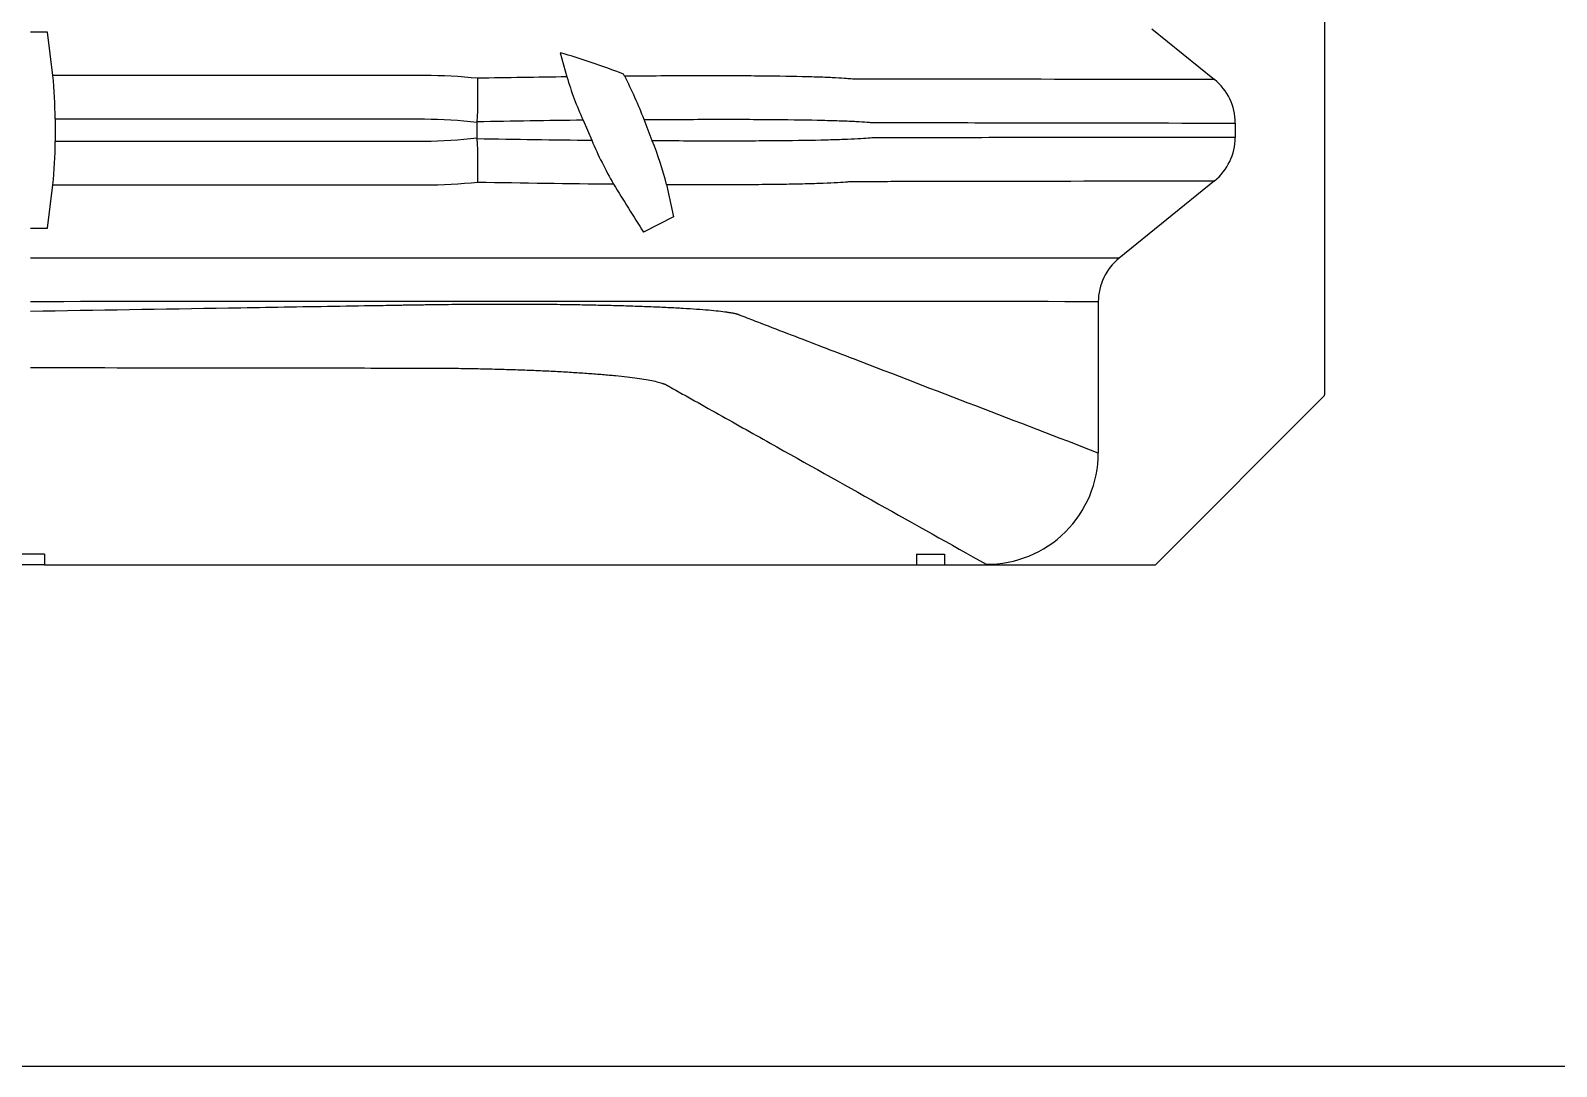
# Model space of a CAD drawing. Header units: millimetres. Extents: x -455371 to 117772, y -78417 to 116564.
# Drawn here: x -53082.1 to -52810.4, y 64039.3 to 64223.7 of the extents above; entities that cross this region are included whole.
import ezdxf

# ---------------------------------------------------------------- set-up
doc = ezdxf.new("R2010")
doc.units = ezdxf.units.MM
doc.layers.get('0').update_dxf_attribs({"color": 255})
doc.layers.add('BETON-STOP', color=141, linetype='Continuous')
doc.layers.add('Cls', color=7, linetype='Continuous', lineweight=25)

# ---------------------------------------------------------------- blocks, each defined once
blk = doc.blocks.new('Bs H50 tacca 5')
at = {"layer": 'BETON-STOP'}
for p, q in [((19799.708, 9985.2), (19799.708, 9963.521)), ((19777.008, 9969.965), (19776.708, 9969.965)), ((19777.107, 9969.198), (19777.008, 9969.965)), ((19796.642, 9970.027), (19797.754, 9969.125)), ((19786.123, 9969.602), (19786.243, 9969.172)), ((19787.269, 9969.183), (19787.249, 9969.22)), ((19777.145, 9968.425), (19777.145, 9968.024)), ((19784.648, 9968.366), (19784.648, 9968.373)), ((19784.648, 9968.083), (19784.648, 9968.366)), ((19786.53, 9968.402), (19786.685, 9968.046)), ((19787.76, 9968.036), (19787.614, 9968.413)), ((19798.124, 9968.352), (19798.124, 9968.097)), ((19784.648, 9968.076), (19784.648, 9968.083)), ((19777.008, 9966.484), (19777.107, 9967.252)), ((19788.013, 9967.261), (19788.14, 9966.686)), ((19797.754, 9967.324), (19796.059, 9965.95)), ((19788.14, 9966.686), (19787.604, 9966.412)), ((19776.708, 9966.484), (19777.008, 9966.484)), ((19795.689, 9965.177), (19795.689, 9962.488)), ((19796.708, 9960.5), (19799.708, 9963.509)), ((19799.708, 9963.509), (19799.708, 9963.521)), ((19776.958, 9960.689), (19776.458, 9960.689)), ((19776.958, 9960.689), (19776.958, 9960.5)), ((19792.458, 9960.689), (19792.958, 9960.689)), ((19792.458, 9960.689), (19792.458, 9960.5)), ((19792.958, 9960.689), (19792.958, 9960.5)), ((19776.958, 9960.5), (19776.458, 9960.5)), ((19776.958, 9960.5), (19792.458, 9960.5)), ((19792.458, 9960.5), (19792.958, 9960.5)), ((19792.958, 9960.5), (19796.708, 9960.5))]:
    blk.add_line(p, q, dxfattribs=at)
for centre, radius, start, end in [((19782.589, 9957.331), 12.77, 68.5951, 73.9327), ((19770.399, 9968.477), 6.746, 359.5571, 6.1329), ((19775.73, 9968.854), 8.932, 356.9126, 1.8782), ((19794.301, 9399.686), 569.543, 90.81069, 90.97029), ((19792.363, 9971.016), 6.392, 196.7661, 204.1399), ((19780.68, 9965.774), 7.42, 20.8357, 27.3599), ((19797.128, 9968.351), 0.996, 0.0934, 51.069), ((19792.23, 9525.576), 442.863, 90.73746, 90.98095), ((19770.637, 9967.96), 6.508, 353.7467, 0.5633), ((19791.853, 10386.773), 418.759, 269.01414, 269.29279), ((19775.73, 9967.595), 8.932, 358.1218, 3.0874), ((19793.374, 9970.902), 7.274, 203.1216, 209.9777), ((19782.044, 9965.743), 6.159, 14.2636, 21.852), ((19797.128, 9968.098), 0.995, 308.9229, 359.9147), ((19790.892, 10319.911), 352.663, 268.9869, 269.37962), ((19818.909, 9986.395), 37.139, 210.9975, 212.5513), ((19796.684, 9965.175), 0.995, 128.9222, 179.9155), ((19786.199, -7158.578), 17123.758, 89.9682458, 90.0317539), ((19793.708, 9962.492), 1.981, 269.6725, 359.8751)]:
    blk.add_arc(centre, radius, start, end, dxfattribs=at)
for points, knots in [([(19784.657, 9969.147), (19784.343, 9969.178), (19784.029, 9969.195), (19783.635, 9969.198), (19783.557, 9969.198), (19783.399, 9969.198), (19783.321, 9969.198), (19783.085, 9969.198), (19782.927, 9969.198), (19782.141, 9969.198), (19781.512, 9969.198), (19779.624, 9969.198), (19778.365, 9969.198), (19777.107, 9969.198)], [0, 0, 0, 0, 0.125, 0.125, 0.15625, 0.15625, 0.1875, 0.1875, 0.25, 0.25, 0.5, 0.5, 1, 1, 1, 1]), ([(19797.754, 9969.125), (19796.49, 9969.125), (19795.225, 9969.128), (19793.326, 9969.131), (19792.692, 9969.132), (19791.901, 9969.133), (19791.743, 9969.134), (19791.506, 9969.134), (19791.426, 9969.134), (19791.328, 9969.134), (19791.309, 9969.134), (19791.266, 9969.136), (19791.242, 9969.14), (19791.161, 9969.147), (19791.096, 9969.151), (19790.943, 9969.159), (19790.856, 9969.162), (19790.657, 9969.169), (19790.545, 9969.173), (19790.181, 9969.181), (19789.9, 9969.185), (19789.421, 9969.189), (19789.252, 9969.19), (19788.895, 9969.191), (19788.707, 9969.191), (19788.124, 9969.19), (19787.71, 9969.187), (19787.269, 9969.183)], [0, 0, 0, 0, 0.5, 0.5, 0.75, 0.75, 0.8125, 0.8125, 0.84375, 0.84375, 0.851563, 0.851563, 0.859375, 0.859375, 0.875, 0.875, 0.890625, 0.890625, 0.90625, 0.90625, 0.9375, 0.9375, 0.953125, 0.953125, 0.96875, 0.96875, 1, 1, 1, 1]), ([(19777.145, 9968.425), (19778.396, 9968.425), (19779.646, 9968.425), (19781.522, 9968.425), (19782.147, 9968.425), (19782.929, 9968.425), (19783.085, 9968.425), (19783.32, 9968.425), (19783.398, 9968.425), (19783.554, 9968.425), (19783.633, 9968.425), (19784.023, 9968.422), (19784.336, 9968.403), (19784.648, 9968.366)], [0, 0, 0, 0, 0.5, 0.5, 0.75, 0.75, 0.8125, 0.8125, 0.84375, 0.84375, 0.875, 0.875, 1, 1, 1, 1]), ([(19787.614, 9968.413), (19788.06, 9968.416), (19788.477, 9968.418), (19789.255, 9968.419), (19789.618, 9968.418), (19790.26, 9968.412), (19790.542, 9968.408), (19790.906, 9968.399), (19791.018, 9968.396), (19791.218, 9968.389), (19791.306, 9968.385), (19791.458, 9968.377), (19791.523, 9968.374), (19791.603, 9968.366), (19791.628, 9968.363), (19791.67, 9968.361), (19791.689, 9968.362), (19791.788, 9968.362), (19791.867, 9968.361), (19792.105, 9968.361), (19792.263, 9968.361), (19793.056, 9968.359), (19793.69, 9968.358), (19795.591, 9968.355), (19796.859, 9968.352), (19798.124, 9968.352)], [0, 0, 0, 0, 0.03125, 0.03125, 0.0625, 0.0625, 0.09375, 0.09375, 0.109375, 0.109375, 0.125, 0.125, 0.140625, 0.140625, 0.148437, 0.148437, 0.15625, 0.15625, 0.1875, 0.1875, 0.25, 0.25, 0.5, 0.5, 1, 1, 1, 1]), ([(19784.648, 9968.083), (19784.336, 9968.047), (19784.023, 9968.027), (19783.633, 9968.024), (19783.554, 9968.024), (19783.398, 9968.025), (19783.32, 9968.024), (19783.085, 9968.024), (19782.929, 9968.024), (19782.147, 9968.024), (19781.522, 9968.024), (19779.646, 9968.024), (19778.396, 9968.024), (19777.145, 9968.024)], [0, 0, 0, 0, 0.125, 0.125, 0.15625, 0.15625, 0.1875, 0.1875, 0.25, 0.25, 0.5, 0.5, 1, 1, 1, 1]), ([(19798.124, 9968.097), (19796.862, 9968.097), (19795.598, 9968.095), (19793.701, 9968.092), (19793.068, 9968.091), (19792.278, 9968.089), (19792.12, 9968.089), (19791.883, 9968.088), (19791.804, 9968.088), (19791.685, 9968.088), (19791.649, 9968.088), (19791.547, 9968.078), (19791.486, 9968.074), (19791.342, 9968.066), (19791.259, 9968.062), (19791.069, 9968.055), (19790.962, 9968.052), (19790.61, 9968.042), (19790.336, 9968.038), (19789.871, 9968.034), (19789.706, 9968.033), (19789.358, 9968.031), (19789.173, 9968.031), (19788.602, 9968.031), (19788.194, 9968.033), (19787.76, 9968.036)], [0, 0, 0, 0, 0.5, 0.5, 0.75, 0.75, 0.8125, 0.8125, 0.84375, 0.84375, 0.859375, 0.859375, 0.875, 0.875, 0.890625, 0.890625, 0.90625, 0.90625, 0.9375, 0.9375, 0.953125, 0.953125, 0.96875, 0.96875, 1, 1, 1, 1]), ([(19777.107, 9967.252), (19778.365, 9967.252), (19779.623, 9967.252), (19781.511, 9967.252), (19782.14, 9967.252), (19782.927, 9967.251), (19783.084, 9967.251), (19783.32, 9967.252), (19783.399, 9967.252), (19783.556, 9967.252), (19783.635, 9967.251), (19784.028, 9967.254), (19784.342, 9967.271), (19784.657, 9967.302)], [0, 0, 0, 0, 0.5, 0.5, 0.75, 0.75, 0.8125, 0.8125, 0.84375, 0.84375, 0.875, 0.875, 1, 1, 1, 1]), ([(19788.013, 9967.261), (19788.422, 9967.259), (19788.803, 9967.258), (19789.33, 9967.26), (19789.498, 9967.261), (19789.811, 9967.264), (19789.958, 9967.265), (19790.233, 9967.27), (19790.36, 9967.272), (19790.595, 9967.278), (19790.703, 9967.282), (19790.991, 9967.292), (19791.135, 9967.299), (19791.261, 9967.312), (19791.283, 9967.315), (19791.322, 9967.315), (19791.341, 9967.315), (19791.4, 9967.315), (19791.438, 9967.315), (19791.555, 9967.315), (19791.632, 9967.315), (19791.865, 9967.316), (19792.02, 9967.316), (19792.795, 9967.318), (19793.415, 9967.319), (19795.276, 9967.322), (19796.516, 9967.324), (19797.754, 9967.324)], [0, 0, 0, 0, 0.03125, 0.03125, 0.046875, 0.046875, 0.0625, 0.0625, 0.078125, 0.078125, 0.09375, 0.09375, 0.125, 0.125, 0.132813, 0.132813, 0.140625, 0.140625, 0.15625, 0.15625, 0.1875, 0.1875, 0.25, 0.25, 0.5, 0.5, 1, 1, 1, 1]), ([(19796.059, 9965.95), (19796.01, 9965.95), (19795.962, 9965.95), (19795.705, 9965.95), (19795.497, 9965.95), (19794.868, 9965.95), (19794.446, 9965.95), (19793.17, 9965.95), (19792.309, 9965.95), (19791.233, 9965.95), (19791.018, 9965.95), (19790.588, 9965.95), (19790.373, 9965.95), (19790.05, 9965.95), (19789.943, 9965.95), (19789.808, 9965.95), (19789.781, 9965.95), (19789.741, 9965.95), (19789.727, 9965.95), (19789.707, 9965.95), (19789.7, 9965.95), (19789.687, 9965.95), (19789.68, 9965.95), (19789.667, 9965.95), (19789.66, 9965.95), (19789.651, 9965.95), (19789.648, 9965.95), (19789.642, 9965.95), (19789.639, 9965.95), (19789.63, 9965.95), (19789.624, 9965.95), (19789.612, 9965.95), (19789.606, 9965.95), (19789.587, 9965.95), (19789.573, 9965.95), (19789.552, 9965.95), (19789.545, 9965.95), (19789.529, 9965.95), (19789.522, 9965.95), (19789.481, 9965.95), (19789.445, 9965.95), (19789.365, 9965.95), (19789.321, 9965.95), (19789.179, 9965.95), (19789.07, 9965.95), (19788.823, 9965.95), (19788.685, 9965.95), (19788.382, 9965.95), (19788.217, 9965.95), (19787.863, 9965.95), (19787.673, 9965.95), (19787.274, 9965.95), (19787.064, 9965.95), (19786.736, 9965.95), (19786.624, 9965.95), (19786.398, 9965.95), (19786.283, 9965.95), (19785.933, 9965.95), (19785.694, 9965.95), (19785.21, 9965.95), (19784.965, 9965.95), (19784.588, 9965.95), (19784.461, 9965.95), (19784.267, 9965.95), (19784.202, 9965.95), (19784.071, 9965.95), (19784.005, 9965.95), (19783.87, 9965.95), (19783.8, 9965.95), (19783.71, 9965.95), (19783.691, 9965.95), (19783.655, 9965.95), (19783.636, 9965.95), (19783.58, 9965.95), (19783.542, 9965.95), (19783.463, 9965.95), (19783.422, 9965.95), (19783.337, 9965.95), (19783.294, 9965.95), (19783.164, 9965.95), (19783.078, 9965.95), (19782.646, 9965.95), (19782.303, 9965.95), (19781.272, 9965.95), (19780.584, 9965.95), (19779.209, 9965.95), (19778.521, 9965.95), (19777.459, 9965.95), (19777.083, 9965.95), (19776.708, 9965.95)], [0, 0, 0, 0, 0.016163, 0.016163, 0.085094, 0.085094, 0.222956, 0.222956, 0.498682, 0.498682, 0.567613, 0.567613, 0.636544, 0.636544, 0.67101, 0.67101, 0.679626, 0.679626, 0.683934, 0.683934, 0.686089, 0.686089, 0.688243, 0.688243, 0.690397, 0.690397, 0.691474, 0.691474, 0.692551, 0.692551, 0.694705, 0.694705, 0.696859, 0.696859, 0.701167, 0.701167, 0.703321, 0.703321, 0.705475, 0.705475, 0.714092, 0.714092, 0.722708, 0.722708, 0.739941, 0.739941, 0.757174, 0.757174, 0.774407, 0.774407, 0.79164, 0.79164, 0.808872, 0.808872, 0.817489, 0.817489, 0.826105, 0.826105, 0.843338, 0.843338, 0.860571, 0.860571, 0.869187, 0.869187, 0.873495, 0.873495, 0.877804, 0.877804, 0.882112, 0.882112, 0.883189, 0.883189, 0.884266, 0.884266, 0.88642, 0.88642, 0.888574, 0.888574, 0.890728, 0.890728, 0.895036, 0.895036, 0.912269, 0.912269, 0.946735, 0.946735, 0.981201, 0.981201, 1, 1, 1, 1]), ([(19795.689, 9962.488), (19794.238, 9963.045), (19792.788, 9963.603), (19790.97, 9964.301), (19790.603, 9964.442), (19790.054, 9964.653), (19789.87, 9964.724), (19789.596, 9964.829), (19789.504, 9964.865), (19789.389, 9964.909), (19789.366, 9964.918), (19789.332, 9964.931), (19789.32, 9964.935), (19789.306, 9964.941), (19789.303, 9964.942), (19789.297, 9964.944), (19789.295, 9964.945), (19789.289, 9964.947), (19789.287, 9964.948), (19789.282, 9964.95), (19789.279, 9964.951), (19789.274, 9964.953), (19789.272, 9964.953), (19789.266, 9964.955), (19789.264, 9964.956), (19789.258, 9964.957), (19789.255, 9964.958), (19789.249, 9964.96), (19789.246, 9964.96), (19789.236, 9964.963), (19789.229, 9964.964), (19789.214, 9964.967), (19789.206, 9964.969), (19789.189, 9964.972), (19789.181, 9964.974), (19789.163, 9964.977), (19789.154, 9964.978), (19789.126, 9964.983), (19789.105, 9964.986), (19789.041, 9964.995), (19788.992, 9965.001), (19788.884, 9965.013), (19788.824, 9965.019), (19788.694, 9965.03), (19788.623, 9965.036), (19788.473, 9965.046), (19788.393, 9965.051), (19788.223, 9965.061), (19788.133, 9965.066), (19787.991, 9965.073), (19787.943, 9965.075), (19787.844, 9965.08), (19787.793, 9965.082), (19787.637, 9965.088), (19787.529, 9965.092), (19787.307, 9965.099), (19787.192, 9965.103), (19786.956, 9965.109), (19786.834, 9965.112), (19786.584, 9965.117), (19786.455, 9965.119), (19786.257, 9965.122), (19786.19, 9965.123), (19786.055, 9965.125), (19785.987, 9965.126), (19785.783, 9965.127), (19785.645, 9965.128), (19785.365, 9965.13), (19785.223, 9965.13), (19784.936, 9965.13), (19784.79, 9965.129), (19784.495, 9965.128), (19784.345, 9965.126), (19784.122, 9965.124), (19784.047, 9965.123), (19783.898, 9965.121), (19783.823, 9965.12), (19783.73, 9965.119), (19783.712, 9965.119), (19783.675, 9965.118), (19783.656, 9965.118), (19783.601, 9965.117), (19783.564, 9965.116), (19783.509, 9965.115), (19783.491, 9965.115), (19783.454, 9965.115), (19783.436, 9965.114), (19783.381, 9965.113), (19783.344, 9965.113), (19783.234, 9965.111), (19783.161, 9965.11), (19783.014, 9965.107), (19782.941, 9965.106), (19782.574, 9965.1), (19782.281, 9965.095), (19781.401, 9965.081), (19780.814, 9965.071), (19779.055, 9965.042), (19777.882, 9965.023), (19776.708, 9965.004)], [0, 0, 0, 0, 0.497274, 0.497274, 0.622956, 0.622956, 0.685796, 0.685796, 0.717217, 0.717217, 0.725072, 0.725072, 0.728999, 0.728999, 0.729981, 0.729981, 0.730963, 0.730963, 0.731945, 0.731945, 0.732927, 0.732927, 0.733909, 0.733909, 0.734891, 0.734891, 0.735873, 0.735873, 0.736854, 0.736854, 0.738818, 0.738818, 0.740782, 0.740782, 0.742746, 0.742746, 0.74471, 0.74471, 0.748637, 0.748637, 0.756492, 0.756492, 0.764347, 0.764347, 0.772202, 0.772202, 0.780057, 0.780057, 0.787913, 0.787913, 0.79184, 0.79184, 0.795768, 0.795768, 0.803623, 0.803623, 0.811478, 0.811478, 0.819333, 0.819333, 0.827188, 0.827188, 0.831116, 0.831116, 0.835043, 0.835043, 0.842898, 0.842898, 0.850753, 0.850753, 0.858608, 0.858608, 0.866463, 0.866463, 0.870391, 0.870391, 0.874319, 0.874319, 0.8753, 0.8753, 0.876282, 0.876282, 0.878246, 0.878246, 0.879228, 0.879228, 0.88021, 0.88021, 0.882174, 0.882174, 0.886101, 0.886101, 0.890029, 0.890029, 0.905739, 0.905739, 0.937159, 0.937159, 1, 1, 1, 1]), ([(19776.708, 9964.007), (19777.882, 9964.005), (19779.055, 9964.004), (19780.814, 9964.002), (19781.401, 9964.001), (19782.281, 9964), (19782.574, 9963.999), (19782.941, 9963.999), (19783.014, 9963.999), (19783.16, 9963.999), (19783.233, 9963.998), (19783.343, 9963.998), (19783.38, 9963.998), (19783.436, 9963.998), (19783.454, 9963.998), (19783.492, 9963.998), (19783.51, 9963.998), (19783.565, 9963.998), (19783.601, 9963.998), (19783.651, 9963.998), (19783.667, 9963.998), (19783.698, 9963.998), (19783.714, 9963.998), (19783.791, 9963.998), (19783.851, 9963.997), (19783.972, 9963.997), (19784.032, 9963.996), (19784.213, 9963.995), (19784.332, 9963.993), (19784.564, 9963.99), (19784.678, 9963.987), (19784.904, 9963.982), (19785.015, 9963.98), (19785.236, 9963.973), (19785.346, 9963.97), (19785.507, 9963.964), (19785.561, 9963.962), (19785.667, 9963.957), (19785.72, 9963.955), (19785.876, 9963.948), (19785.977, 9963.944), (19786.172, 9963.933), (19786.267, 9963.928), (19786.451, 9963.916), (19786.54, 9963.91), (19786.713, 9963.898), (19786.796, 9963.891), (19786.916, 9963.881), (19786.955, 9963.878), (19787.032, 9963.871), (19787.069, 9963.867), (19787.178, 9963.856), (19787.247, 9963.849), (19787.376, 9963.834), (19787.437, 9963.826), (19787.549, 9963.81), (19787.602, 9963.802), (19787.698, 9963.786), (19787.742, 9963.777), (19787.822, 9963.76), (19787.858, 9963.752), (19787.905, 9963.739), (19787.92, 9963.734), (19787.94, 9963.728), (19787.947, 9963.725), (19787.959, 9963.721), (19787.965, 9963.719), (19787.977, 9963.714), (19787.982, 9963.712), (19787.993, 9963.708), (19787.997, 9963.706), (19788.004, 9963.702), (19788.006, 9963.701), (19788.01, 9963.699), (19788.013, 9963.698), (19788.017, 9963.696), (19788.019, 9963.695), (19788.023, 9963.692), (19788.025, 9963.691), (19788.029, 9963.689), (19788.031, 9963.688), (19788.035, 9963.685), (19788.037, 9963.684), (19788.042, 9963.681), (19788.045, 9963.68), (19788.05, 9963.677), (19788.052, 9963.675), (19788.065, 9963.668), (19788.076, 9963.662), (19788.106, 9963.645), (19788.126, 9963.634), (19788.228, 9963.577), (19788.31, 9963.531), (19788.554, 9963.395), (19788.716, 9963.303), (19789.204, 9963.03), (19789.53, 9962.847), (19791.136, 9961.947), (19792.416, 9961.229), (19793.697, 9960.512)], [0, 0, 0, 0, 0.063018, 0.063018, 0.094527, 0.094527, 0.110281, 0.110281, 0.11422, 0.11422, 0.118158, 0.118158, 0.120128, 0.120128, 0.121112, 0.121112, 0.122097, 0.122097, 0.124066, 0.124066, 0.125051, 0.125051, 0.126036, 0.126036, 0.129974, 0.129974, 0.133913, 0.133913, 0.14179, 0.14179, 0.149667, 0.149667, 0.157545, 0.157545, 0.165422, 0.165422, 0.16936, 0.16936, 0.173299, 0.173299, 0.181176, 0.181176, 0.189054, 0.189054, 0.196931, 0.196931, 0.204808, 0.204808, 0.208747, 0.208747, 0.212685, 0.212685, 0.220562, 0.220562, 0.22844, 0.22844, 0.236317, 0.236317, 0.244194, 0.244194, 0.252071, 0.252071, 0.25601, 0.25601, 0.257979, 0.257979, 0.259949, 0.259949, 0.261918, 0.261918, 0.263887, 0.263887, 0.264872, 0.264872, 0.265857, 0.265857, 0.266841, 0.266841, 0.267826, 0.267826, 0.268811, 0.268811, 0.269795, 0.269795, 0.27078, 0.27078, 0.271764, 0.271764, 0.275703, 0.275703, 0.28358, 0.28358, 0.315089, 0.315089, 0.378107, 0.378107, 0.504143, 0.504143, 1, 1, 1, 1])]:
    blk.add_open_spline(points, degree=3, knots=knots, dxfattribs=at)

msp = doc.modelspace()

# ---------------------------------------------------------------- linework, layer by layer
at = {"layer": 'Cls'}
msp.add_lwpolyline([(-54348.34, 68472.43), (-51192.56, 68472.43), (-51192.56, 64039.31), (-54348.34, 64039.31), (-54348.34, 68472.43)], dxfattribs=at)

# ---------------------------------------------------------------- block references
at = {"xscale": 10.01836209701863, "yscale": 10.01836209701863, "zscale": 10.01836209701863}
msp.add_blockref('Bs H50 tacca 5', (-251212.36, -35659.3), dxfattribs=at)

doc.saveas('drawing.dxf')
